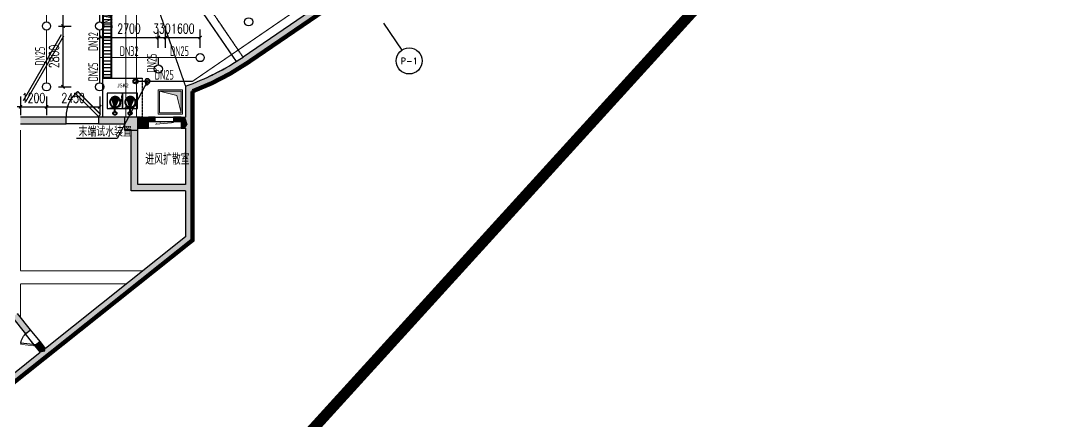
# Model space of a CAD drawing. Extents: x 6824721 to 16538177, y 2478193 to 6665639.
# Drawn here: x 8889114 to 8936351, y 2851728 to 2870207 of the extents above; entities that cross this region are included whole.
import ezdxf
from ezdxf.enums import TextEntityAlignment as Align

# ---------------------------------------------------------------- set-up
doc = ezdxf.new("R2010")
doc.units = 0
doc.header["$LTSCALE"] = 10
doc.linetypes.add('DASH', pattern=[0.35, 0.25, -0.1])
doc.linetypes.add('排水', pattern=[1.1, 1, -0.1])
for name, color, linetype in [('0-wo', 8, 'Continuous'), ('0-绿', 3, 'Continuous'), ('03小品', 2, 'Continuous'), ('AXIS_TEXT', 7, 'Continuous'), ('PUB_HATCH', 8, 'Continuous'), ('R_人防洗消集水坑', 32, 'Continuous'), ('S-梁-虚线', 4, 'DASH'), ('W-DIM_喷淋', 3, 'Continuous'), ('W-EQUIP_喷头', 7, 'Continuous'), ('W-PIPE-喷淋', 6, 'Continuous'), ('W-PIPE-喷淋中', 6, 'Continuous'), ('W-TEXT_喷淋', 7, 'Continuous'), ('W-TWT_DIM', 3, 'Continuous'), ('W-VALVE_喷淋', 7, 'Continuous'), ('W-VALVE_废水', 7, 'Continuous'), ('WALL', 9, 'Continuous'), ('集水坑', 4, 'Continuous')]:
    doc.layers.add(name, color=color, linetype=linetype)
doc.layers.add('GPS-污水', color=2, linetype='排水', lineweight=40)
doc.layers.add('钢梁', color=141, linetype='Continuous', lineweight=18)
doc.styles.add('8B2_02', font='tssdeng.shx', dxfattribs={"width": 0.7, "bigfont": 'TSSDCHN.shx'})
doc.styles.add('_TCH_AXIS', font='COMPLEX', dxfattribs={"bigfont": 'GBCBIG'})
doc.styles.add('_TCH_DIM_T3', font='SIMPLEX', dxfattribs={"width": 0.705882, "bigfont": 'GBCBIG'})
doc.styles.add('_TWT_PIPEDN', font='TSSDENG', dxfattribs={"width": 0.8, "height": 3.5, "bigfont": 'TSSDCHN'})
doc.styles.add('COMPLEX', font='COMPLEX')
doc.styles.get("Standard").update_dxf_attribs({"font": 'TSSDENG.shx', "width": 0.7, "bigfont": 'TSSDCHN.shx'})
doc.styles.add('黑体', font='simhei.ttf', dxfattribs={"width": 0.65})
doc.dimstyles.new('_TWT_ARCH&&150', dxfattribs={"dimtxt": 446.25, "dimasz": 150, "dimexe": 375, "dimexo": 450, "dimgap": 189.375, "dimtad": 1, "dimdec": 0, "dimzin": 0, "dimdsep": 46, "dimtxsty": '_TCH_DIM_T3', "dimblk": 'ARCHTICK', "dimcen": 0.09, "dimclrt": 7, "dimazin": 2, "dimtfac": 1, "dimtdec": 0, "dimtix": 1, "dimtmove": 2, "dimatfit": 3, "dimfxl": 0, "dimtolj": 1, "dimtzin": 0, "dimarcsym": 0})

# ---------------------------------------------------------------- blocks, each defined once
blk = doc.blocks.new('洗消污水集水坑')
at = {"layer": 'R_人防洗消集水坑', "lineweight": 15}
h = blk.add_hatch(color=256, dxfattribs=at)
h.dxf.hatch_style = 1
h.paths.add_polyline_path([(161254, 16997), (162054, 17197), (161054, 17197), (161054, 16197)])
for points in [[(162114, 17257), (160994, 17257), (160994, 16137), (162114, 16137)], [(162054, 17197), (161054, 17197), (161054, 16197), (162054, 16197)]]:
    blk.add_lwpolyline(points, close=True, dxfattribs=at)
blk.add_lwpolyline([(161054, 16197), (161254, 16997), (162054, 17197)], dxfattribs=at)
blk = doc.blocks.new('洗消坑')
at = {"layer": 'R_人防洗消集水坑', "lineweight": 15, "rotation": 270}
blk.add_blockref('洗消污水集水坑', (148053, -208796), dxfattribs=at)
blk = doc.blocks.new('_AXISO')
blk.add_circle((0, 0), 0.5)
at = {"layer": 'AXIS_TEXT', "style": 'COMPLEX', "width": 1.041667}
blk.add_attdef('A', text='', height=0.56, dxfattribs=at).set_placement((-0.25, -0.28), (0.25, -0.28), align=Align.FIT)
blk = doc.blocks.new('_FZH')
blk.add_lwpolyline([(-0.5, -0.5), (0.5, -0.5), (0.5, 0.5), (-0.5, 0.5)], close=True)
at = {"layer": 'PUB_HATCH'}
blk.add_solid([(-0.5, -0.5), (0.5, -0.5), (-0.5, 0.5), (0.5, 0.5)], dxfattribs=at)
blk = doc.blocks.new('$DorLib2D$00000212')
at = {"color": 0}
for p, q in [((-0.5, 0.0417), (-0.067, 0.2917)), ((0.5, 0.0417), (0.067, 0.2917))]:
    blk.add_line(p, q, dxfattribs=at)
at = {"color": 0, "const_width": 0.00833}
for points in [[(-0.5083, 0.0561), (-0.0753, 0.3061)], [(0.5083, 0.0561), (0.0753, 0.3061)]]:
    blk.add_lwpolyline(points, dxfattribs=at)
blk = doc.blocks.new('$DorLib2D$00000085')
for p, q in [((-0.207, 0.832), (-0.148, 0.891)), ((0.5, 0.125), (-0.207, 0.832)), ((0.5, 0.125), (0.559, 0.184))]:
    blk.add_line(p, q)
at = {"const_width": 0.0417}
blk.add_lwpolyline([(0.559, 0.184), (-0.148, 0.891)], dxfattribs=at)
blk.add_arc((0.5, 0.125), 1, 135, 180)
blk = doc.blocks.new('$DorLib2D$00000251')
at = {"color": 0}
for points, const_width in [([(-0.505, 0.178), (0.492, 0.265)], 0.0375), ([(-0.5, 0.125), (-0.289, 0.145)], 0.00625), ([(-0.209, 0.15), (-0.002, 0.169)], 0.00625), ([(0.055, 0.174), (0.246, 0.191)], 0.00625), ([(0.292, 0.194), (0.496, 0.212)], 0.00625)]:
    blk.add_lwpolyline(points, dxfattribs=dict(at, const_width=const_width))
blk = doc.blocks.new('$SB01_1')
h = blk.add_hatch(color=256)
h.dxf.hatch_style = 1
h.paths.add_polyline_path([(-0.381, -0.323), (0.5, 0), (-0.381, 0.323)])
h.paths.add_polyline_path([(0, 0), (0.002, 0), (0.002, 0.001), (0, 0.001)], flags=24)
h.paths.add_polyline_path([(0, -0.002), (0.003, -0.002), (0.003, -0.001), (0, -0.001)], flags=24)
h.paths.add_polyline_path([(0, -0.003), (0.003, -0.003), (0.003, -0.002), (0, -0.002)], flags=24)
for p, q in [((0.5, 0), (-0.381, 0.323)), ((-0.381, 0.323), (-0.381, -0.323)), ((0.5, 0), (-0.381, -0.323))]:
    blk.add_line(p, q)
blk.add_circle((0, 0), 0.5)
at = {"flags": 1}
for tag, p in [('UNIT', (0, 0)), ('SPEC', (0, -0.002)), ('WHAT', (0, -0.003))]:
    blk.add_attdef(tag, p, '', height=0.001, dxfattribs=at)
blk = doc.blocks.new('42pk')
at = {"layer": '03小品'}
h = blk.add_hatch(dxfattribs=at)
h.set_pattern_fill('ANSI31', color=8, scale=100, angle=495, style=0)
h.set_pattern_definition([(180, (-172304.53, 3860381), (-2e-12, -158.75), [])])
h.paths.add_polyline_path([(594811, 773895), (594471, 773895), (594471, 767355), (594811, 767355)])
at = {"layer": '03小品', "color": 8}
blk.add_lwpolyline([(594841, 773780), (594841, 767325), (594441, 767325), (594442, 773925), (594842, 773925), (594841, 773780)], dxfattribs=at)
blk.add_lwpolyline([(594811, 773780), (594811, 767355), (594471, 767355), (594471, 773895), (594811, 773895)], close=True, dxfattribs=at)
at = {"layer": 'GPS-污水', "color": 8, "linetype": '排水'}
for p, q in [((594991, 765780), (594991, 765981)), ((595691, 765780), (595691, 765981))]:
    blk.add_line(p, q, dxfattribs=at)
for centre in [(594991, 765705), (595691, 765705)]:
    blk.add_circle(centre, 75, dxfattribs=at)
at = {"layer": '集水坑', "color": 8, "linetype": 'DASH', "ltscale": 0.5}
blk.add_lwpolyline([(594441, 767325), (596241, 767325), (596241, 765525), (594441, 765525)], close=True, dxfattribs=at)
at = {"layer": '集水坑', "color": 8, "linetype": 'Continuous', "ltscale": 0.5}
for points in [[(595341, 766625), (594641, 766625), (594641, 765925), (595341, 765925)], [(596041, 766625), (595341, 766625), (595341, 765925), (596041, 765925)]]:
    blk.add_lwpolyline(points, close=True, dxfattribs=at)
at = {"layer": '集水坑', "color": 8, "linetype": 'DASH', "ltscale": 0.5}
for points in [[(594641, 765919), (595237, 766023), (595341, 766619)], [(595341, 765925), (595937, 766029), (596041, 766625)]]:
    blk.add_lwpolyline(points, dxfattribs=at)
at = {"layer": 'GPS-污水', "color": 8, "linetype": '排水', "xscale": -480.0000000000002, "yscale": 480.0000000000002, "zscale": 480.0000000000002, "rotation": 86.25353747292927}
for p in [(595005, 766221, 0), (595705, 766221, 0)]:
    blk.add_blockref('$SB01_1', p, dxfattribs=at)
at = {"layer": '0-绿', "color": 8, "linetype": 'DASH', "style": '黑体'}
blk.add_text('JSK2', height=179.2, dxfattribs=at).set_placement((595071, 766896, 0))
blk = doc.blocks.new('jkytk')
at = {"layer": 'WALL', "color": 1, "const_width": 200}
blk.add_lwpolyline([(8591664, 2874377), (8591664, 2868734), (8581726, 2860820)], dxfattribs=at)
blk.add_lwpolyline([(8583164, 2882720), (8587793, 2882720, 0.208661), (8590564, 2883869), (8605609, 2894123), (8610001, 2887678), (8594189, 2876901, -0.060464), (8591664, 2875594), (8591664, 2874377)], format="xyb", dxfattribs=at)
blk = doc.blocks.new('LIANGMOBAN')
at = {"layer": 'S-梁-虚线', "color": 8, "lineweight": 18}
for p, q in [((2024491, 160278), (2024491, 151778)), ((2024991, 151778), (2024991, 160426)), ((2023241, 151778), (2021741, 151778)), ((2025841, 151778), (2026691, 151778)), ((2019647, 144703), (2019642, 151178)), ((2021741, 151478), (2023241, 151478)), ((2025841, 151578), (2026691, 151578)), ((2025286, 144703), (2019647, 144703)), ((2019649, 142555), (2019648, 144103)), ((2019648, 144103), (2024532, 144103)), ((2019870, 141797), (2020306, 141249)), ((2020105, 141984), (2020541, 141436))]:
    blk.add_line(p, q, dxfattribs=at)
blk = doc.blocks.new('_ArchTick')
at = {"color": 0, "linetype": 'ByBlock', "const_width": 0.4}
blk.add_lwpolyline([(-0.5, -0.5), (0.5, 0.5)], dxfattribs=at)
blk = doc.blocks.new('*D495')
at = {"layer": 'Defpoints', "color": 0, "transparency": 16777216}
for p in [(8897395, 2869422), (8895795, 2868498), (8897395, 2868498)]:
    blk.add_point(p, dxfattribs=at)
at = {"layer": 'W-TWT_DIM', "color": 0, "lineweight": -2, "transparency": 16777216}
for p, q in [((8895795, 2868948), (8895795, 2869797)), ((8897395, 2868948), (8897395, 2869797)), ((8895795, 2869422), (8897395, 2869422))]:
    blk.add_line(p, q, dxfattribs=at)
at = {"layer": 'W-TWT_DIM', "color": 0, "lineweight": -2, "transparency": 16777216, "xscale": 150, "yscale": 150, "zscale": 150, "rotation": 180}
blk.add_blockref('_ArchTick', (8895795, 2869422), dxfattribs=at)
at = {"layer": 'W-TWT_DIM', "color": 0, "lineweight": -2, "transparency": 16777216, "xscale": 150, "yscale": 150, "zscale": 150}
blk.add_blockref('_ArchTick', (8897395, 2869422), dxfattribs=at)
at = {"layer": 'W-TWT_DIM', "color": 7, "transparency": 16777216, "insert": (8896595, 2869834), "char_height": 446.2, "attachment_point": 5, "style": '_TCH_DIM_T3'}
blk.add_mtext('\\A1;1600', dxfattribs=at)
blk = doc.blocks.new('*D496')
at = {"layer": 'Defpoints', "color": 0, "transparency": 16777216}
for p in [(8895795, 2869422), (8895464, 2868498), (8895795, 2868498)]:
    blk.add_point(p, dxfattribs=at)
at = {"layer": 'W-TWT_DIM', "color": 0, "lineweight": -2, "transparency": 16777216}
for p, q in [((8895464, 2868948), (8895464, 2869797)), ((8895795, 2868948), (8895795, 2869797)), ((8895464, 2869422), (8895314, 2869422)), ((8895464, 2869422), (8895795, 2869422)), ((8895795, 2869422), (8895945, 2869422))]:
    blk.add_line(p, q, dxfattribs=at)
at = {"layer": 'W-TWT_DIM', "color": 0, "lineweight": -2, "transparency": 16777216, "xscale": 150, "yscale": 150, "zscale": 150}
blk.add_blockref('_ArchTick', (8895464, 2869422), dxfattribs=at)
at = {"layer": 'W-TWT_DIM', "color": 0, "lineweight": -2, "transparency": 16777216, "xscale": 150, "yscale": 150, "zscale": 150, "rotation": 180}
blk.add_blockref('_ArchTick', (8895795, 2869422), dxfattribs=at)
at = {"layer": 'W-TWT_DIM', "color": 7, "transparency": 16777216, "insert": (8895629, 2869834), "char_height": 446.2, "attachment_point": 5, "style": '_TCH_DIM_T3'}
blk.add_mtext('\\A1;330', dxfattribs=at)
blk = doc.blocks.new('*D497')
at = {"layer": 'Defpoints', "color": 0, "transparency": 16777216}
for p in [(8895464, 2869422), (8892764, 2868498), (8895464, 2868498)]:
    blk.add_point(p, dxfattribs=at)
at = {"layer": 'W-TWT_DIM', "color": 0, "lineweight": -2, "transparency": 16777216}
for p, q in [((8892764, 2868948), (8892764, 2869797)), ((8895464, 2868948), (8895464, 2869797)), ((8892764, 2869422), (8895464, 2869422))]:
    blk.add_line(p, q, dxfattribs=at)
at = {"layer": 'W-TWT_DIM', "color": 0, "lineweight": -2, "transparency": 16777216, "xscale": 150, "yscale": 150, "zscale": 150, "rotation": 180}
blk.add_blockref('_ArchTick', (8892764, 2869422), dxfattribs=at)
at = {"layer": 'W-TWT_DIM', "color": 0, "lineweight": -2, "transparency": 16777216, "xscale": 150, "yscale": 150, "zscale": 150}
blk.add_blockref('_ArchTick', (8895464, 2869422), dxfattribs=at)
at = {"layer": 'W-TWT_DIM', "color": 7, "transparency": 16777216, "insert": (8894114, 2869834), "char_height": 446.2, "attachment_point": 5, "style": '_TCH_DIM_T3'}
blk.add_mtext('\\A1;2700', dxfattribs=at)
blk = doc.blocks.new('*D713')
at = {"layer": 'Defpoints', "color": 0, "transparency": 16777216}
for p in [(8889114, 2867151), (8890314, 2867151), (8890314, 2866226)]:
    blk.add_point(p, dxfattribs=at)
at = {"layer": 'W-TWT_DIM', "color": 0, "lineweight": -2, "transparency": 16777216}
for p, q in [((8889114, 2866701), (8889114, 2865851)), ((8890314, 2866701), (8890314, 2865851)), ((8889114, 2866226), (8888964, 2866226)), ((8889114, 2866226), (8890314, 2866226)), ((8890314, 2866226), (8890464, 2866226))]:
    blk.add_line(p, q, dxfattribs=at)
at = {"layer": 'W-TWT_DIM', "color": 0, "lineweight": -2, "transparency": 16777216, "xscale": 150, "yscale": 150, "zscale": 150}
blk.add_blockref('_ArchTick', (8889114, 2866226), dxfattribs=at)
at = {"layer": 'W-TWT_DIM', "color": 0, "lineweight": -2, "transparency": 16777216, "xscale": 150, "yscale": 150, "zscale": 150, "rotation": 180}
blk.add_blockref('_ArchTick', (8890314, 2866226), dxfattribs=at)
at = {"layer": 'W-TWT_DIM', "color": 7, "transparency": 16777216, "insert": (8889714, 2866639), "char_height": 446.2, "attachment_point": 5, "style": '_TCH_DIM_T3'}
blk.add_mtext('\\A1;1200', dxfattribs=at)
blk = doc.blocks.new('*D714')
at = {"layer": 'Defpoints', "color": 0, "transparency": 16777216}
for p in [(8890314, 2867151), (8892764, 2867151), (8892764, 2866226)]:
    blk.add_point(p, dxfattribs=at)
at = {"layer": 'W-TWT_DIM', "color": 0, "lineweight": -2, "transparency": 16777216}
for p, q in [((8890314, 2866701), (8890314, 2865851)), ((8892764, 2866701), (8892764, 2865851)), ((8890314, 2866226), (8892764, 2866226))]:
    blk.add_line(p, q, dxfattribs=at)
at = {"layer": 'W-TWT_DIM', "color": 0, "lineweight": -2, "transparency": 16777216, "xscale": 150, "yscale": 150, "zscale": 150, "rotation": 180}
blk.add_blockref('_ArchTick', (8890314, 2866226), dxfattribs=at)
at = {"layer": 'W-TWT_DIM', "color": 0, "lineweight": -2, "transparency": 16777216, "xscale": 150, "yscale": 150, "zscale": 150}
blk.add_blockref('_ArchTick', (8892764, 2866226), dxfattribs=at)
at = {"layer": 'W-TWT_DIM', "color": 7, "transparency": 16777216, "insert": (8891539, 2866639), "char_height": 446.2, "attachment_point": 5, "style": '_TCH_DIM_T3'}
blk.add_mtext('\\A1;2450', dxfattribs=at)
blk = doc.blocks.new('*D715')
at = {"layer": 'Defpoints', "color": 0, "transparency": 16777216}
for p in [(8890411, 2869951), (8891074, 2869951), (8890411, 2867151)]:
    blk.add_point(p, dxfattribs=at)
at = {"layer": 'W-TWT_DIM', "color": 0, "lineweight": -2, "transparency": 16777216}
for p, q in [((8890861, 2869951), (8891449, 2869951)), ((8891074, 2867151), (8891074, 2869951)), ((8890861, 2867151), (8891449, 2867151))]:
    blk.add_line(p, q, dxfattribs=at)
at = {"layer": 'W-TWT_DIM', "color": 0, "lineweight": -2, "transparency": 16777216, "xscale": 150, "yscale": 150, "zscale": 150}
for p, rotation in [((8891074, 2869951), 90), ((8891074, 2867151), 270)]:
    blk.add_blockref('_ArchTick', p, dxfattribs=dict(at, rotation=rotation))
at = {"layer": 'W-TWT_DIM', "color": 7, "transparency": 16777216, "insert": (8890662, 2868551), "char_height": 446.2, "attachment_point": 5, "rotation": 90, "style": '_TCH_DIM_T3'}
blk.add_mtext('\\A1;2800', dxfattribs=at)
blk = doc.blocks.new('*D716')
at = {"layer": 'Defpoints', "color": 0, "transparency": 16777216}
for p in [(8890411, 2872751), (8891074, 2872751), (8890411, 2869951)]:
    blk.add_point(p, dxfattribs=at)
at = {"layer": 'W-TWT_DIM', "color": 0, "lineweight": -2, "transparency": 16777216}
for p, q in [((8890861, 2872751), (8891449, 2872751)), ((8891074, 2869951), (8891074, 2872751)), ((8890861, 2869951), (8891449, 2869951))]:
    blk.add_line(p, q, dxfattribs=at)
at = {"layer": 'W-TWT_DIM', "color": 0, "lineweight": -2, "transparency": 16777216, "xscale": 150, "yscale": 150, "zscale": 150}
for p, rotation in [((8891074, 2872751), 90), ((8891074, 2869951), 270)]:
    blk.add_blockref('_ArchTick', p, dxfattribs=dict(at, rotation=rotation))
at = {"layer": 'W-TWT_DIM', "color": 7, "transparency": 16777216, "insert": (8890662, 2871351), "char_height": 446.2, "attachment_point": 5, "rotation": 90, "style": '_TCH_DIM_T3'}
blk.add_mtext('\\A1;2800', dxfattribs=at)
blk = doc.blocks.new('$TwtSys$00000125')
blk.add_circle((0, 0, 0), 1)
blk = doc.blocks.new('$VALVE$00000524')
for p in [(75, 111), (0, 80)]:
    blk.add_line(p, (0, 111))
blk.add_lwpolyline([(-80, 0, 1), (80, 0, 1), (-80, 0, 0.376185)], format="xyb")
blk.add_circle((0, 0), 48)
for p in [(-80, 0), (80, 0)]:
    blk.add_point(p)

msp = doc.modelspace()

# ---------------------------------------------------------------- hatches: boundary and pattern name
at = {"layer": '0-wo'}
for points in [[(8904436.4, 2871613.5), (8904267.4, 2871861.3), (8899370.6, 2868523.8), (8899539.6, 2868275.9)], [(8896714.1, 2867179.6), (8897014.1, 2866969.2, 0.0604636), (8899539.6, 2868275.9), (8899370.6, 2868523.8, -0.0649961)], [(8897014.1, 2866969.2), (8896714.1, 2867179.6), (8896714.1, 2865751.5), (8896814.1, 2865418.1), (8897014.1, 2865251.5)], [(8889114.1, 2865751.5), (8889114.1, 2865451.5), (8891214.1, 2865451.5), (8891214.1, 2865751.5)], [(8893914.1, 2865451.5), (8893914.1, 2865751.5), (8892714.1, 2865751.5), (8892714.1, 2865451.5)], [(8894514.1, 2865751.5), (8894514.1, 2865251.5), (8895014.2, 2865251.5), (8895014.2, 2865751.5)], [(8895014.2, 2865551.5), (8895314.2, 2865551.5), (8895314.2, 2865751.5), (8895014.2, 2865751.5)], [(8896514.2, 2865751.5), (8896164.2, 2865751.5), (8896164.2, 2865551.5), (8896514.2, 2865551.5)], [(8896514.2, 2865751.5), (8896514.2, 2865251.5), (8896714.1, 2865251.5), (8896814.1, 2865418.1), (8896714.1, 2865751.5)], [(8896814.1, 2865418.1), (8896714.1, 2865251.5), (8896714.1, 2862651.5), (8896814.1, 2862451.5), (8897014.1, 2862351.5), (8897014.1, 2865251.5)], [(8894514.1, 2865151.5), (8894214.1, 2865151.5), (8894214.1, 2862351.5), (8894514.1, 2862651.5)], [(8896814.1, 2862451.5), (8896714.1, 2862651.5), (8894514.1, 2862651.5), (8894214.1, 2862351.5), (8896714.1, 2862351.5)], [(8896814.1, 2862451.5), (8896714.1, 2862351.5), (8896714.1, 2860233.9), (8897014.1, 2860089.3), (8897014.1, 2862351.5)], [(8897014.1, 2860089.3), (8896714.1, 2860233.9), (8890262.5, 2855096.1), (8890246.6, 2854955.6), (8890449.4, 2854861.4)], [(8888975.9, 2856711.8), (8888741.2, 2856524.9), (8889342.6, 2855769.7), (8889577.3, 2855956.6)], [(8890262.5, 2855096.1), (8890013.3, 2855409), (8889778.7, 2855222.1), (8890027.8, 2854909.2), (8890246.6, 2854955.6)], [(8890246.6, 2854955.6), (8890027.8, 2854909.2), (8887133.5, 2852604.3), (8887117.6, 2852463.8), (8887320.4, 2852369.6), (8890449.4, 2854861.4)]]:
    msp.add_hatch(color=8, dxfattribs=at).paths.add_polyline_path(points)
at = {"layer": 'W-PIPE-喷淋'}
msp.add_hatch(color=256, dxfattribs=at).paths.add_polyline_path([(8897044.3, 2867406.3), (8897044.3, 2867380.1), (8897052.5, 2867380.1)])
at = {"layer": 'W-PIPE-喷淋中'}
msp.add_hatch(color=256, dxfattribs=at).paths.add_polyline_path([(8897044.3, 2867406.3), (8897059.2, 2867384.7), (8897052.5, 2867380.1)])

# ---------------------------------------------------------------- linework, layer by layer
at = {"layer": '0-wo'}
msp.add_line((8899061.6, 2868313.2), (8894837.7, 2874510.5), dxfattribs=at)
at = {"layer": '0-wo', "color": 8}
for p, q in [((8904267.4, 2871861.3), (8899370.6, 2868523.8)), ((8904436.4, 2871613.5), (8899539.6, 2868275.9)), ((8905844.7, 2870079.9), (8906689.5, 2868840.4)), ((8896714.1, 2867179.6), (8896714.1, 2865751.5)), ((8897014.1, 2866969.2), (8897014.1, 2865251.5)), ((8891214.1, 2865751.5), (8889114.1, 2865751.5)), ((8889114.1, 2865451.5), (8891214.1, 2865451.5)), ((8891214.1, 2865451.5), (8891214.1, 2865751.5)), ((8892714.1, 2865751.5), (8891214.1, 2865751.5)), ((8892714.1, 2865451.5), (8891214.1, 2865451.5)), ((8893914.1, 2865751.5), (8892714.1, 2865751.5)), ((8892714.1, 2865751.5), (8892714.1, 2865451.5)), ((8892714.1, 2865451.5), (8893914.1, 2865451.5)), ((8894514.1, 2865751.5), (8895014.2, 2865751.5)), ((8895314.2, 2865751.5), (8895014.2, 2865751.5)), ((8895014.2, 2865551.5), (8895314.2, 2865551.5)), ((8895014.2, 2865251.5), (8895014.2, 2865551.5)), ((8895314.2, 2865551.5), (8895314.2, 2865751.5)), ((8895314.2, 2865751.5), (8896164.2, 2865751.5)), ((8895314.2, 2865551.5), (8896164.2, 2865551.5)), ((8896514.2, 2865751.5), (8896164.2, 2865751.5)), ((8896164.2, 2865751.5), (8896164.2, 2865551.5)), ((8896164.2, 2865551.5), (8896514.2, 2865551.5)), ((8896514.2, 2865751.5), (8896714.1, 2865751.5)), ((8896514.2, 2865551.5), (8896514.2, 2865251.5)), ((8894214.1, 2862351.5), (8894214.1, 2865151.5)), ((8894514.1, 2865251.5), (8895014.2, 2865251.5)), ((8894514.1, 2862651.5), (8894514.1, 2865151.5)), ((8896514.2, 2865251.5), (8896714.1, 2865251.5)), ((8896714.1, 2865251.5), (8896714.1, 2862651.5)), ((8897014.1, 2865251.5), (8897014.1, 2862351.5)), ((8896714.1, 2862651.5), (8894514.1, 2862651.5)), ((8896714.1, 2862351.5), (8894214.1, 2862351.5)), ((8896714.1, 2862351.5), (8896714.1, 2860233.9)), ((8897014.1, 2862351.5), (8897014.1, 2860089.3)), ((8896714.1, 2860233.9), (8890262.5, 2855096.1)), ((8897014.1, 2860089.3), (8890449.4, 2854861.4)), ((8888741.2, 2856524.9), (8889342.6, 2855769.7)), ((8889577.3, 2855956.6), (8888975.9, 2856711.8)), ((8889342.6, 2855769.7), (8889577.3, 2855956.6)), ((8890013.3, 2855409), (8889577.3, 2855956.6)), ((8889778.7, 2855222.1), (8889342.6, 2855769.7)), ((8890013.3, 2855409), (8889778.7, 2855222.1)), ((8889778.7, 2855222.1), (8890027.8, 2854909.2)), ((8890262.5, 2855096.1), (8890013.3, 2855409)), ((8890027.8, 2854909.2), (8887133.5, 2852604.3)), ((8890449.4, 2854861.4), (8887320.4, 2852369.6))]:
    msp.add_line(p, q, dxfattribs=at)
at = {"layer": '0-wo', "color": 8, "const_width": 500, "flags": 128}
msp.add_lwpolyline([(8691080.4, 2969119.7), (8705176, 2967745.3), (8719304.3, 2966762.9), (8733454.4, 2966173.1), (8747615.4, 2965976.5), (8823194.8, 2965976.5), (8898774.1, 2965976.5), (8906244.1, 2965790.4), (8913695.6, 2965232.5), (8921110, 2964304.2), (8928469, 2963007.8), (8935754.4, 2961346.6), (8942947.9, 2959324.6), (8950031.8, 2956946.9), (8956988.6, 2954219.3), (8963800.8, 2951148.7), (8970451.7, 2947742.7), (8976924.7, 2944009.6), (8983203.8, 2939958.9), (8911619.7, 2861304.6), (8840035.6, 2782650.4), (8768451.5, 2703996.1), (8691080.4, 2726323), (8691080.4, 2847721.3)], close=True, dxfattribs=at)
at = {"layer": '0-wo', "color": 8, "linetype": 'DASH'}
for points in [[(8899370.6, 2868523.8), (8892893.8, 2878026.5)], [(8892893.8, 2878026.5), (8896714.1, 2867183.3)]]:
    msp.add_lwpolyline(points, dxfattribs=at)
at = {"layer": '0-wo', "color": 8}
msp.add_lwpolyline([(8896514.1, 2865251.5), (8895014.1, 2865251.5)], dxfattribs=at)
for radius, start, end in [(11500, 289.40231, 304.27739), (11800, 290.43699, 304.27739), (11500, 294.17756, 299.13248)]:
    msp.add_arc((8892893.8, 2878026.5), radius, start, end, dxfattribs=at)
at = {"layer": 'W-DIM_喷淋'}
for p, q in [((8894964.5, 2867406.3), (8893571.8, 2864767)), ((8893571.8, 2864767), (8891699.7, 2864767))]:
    msp.add_line(p, q, dxfattribs=at)
at = {"layer": 'W-PIPE-喷淋', "ltscale": 1.5, "const_width": 52.5}
for points in [[(8894844.5, 2867406.3), (8894413.1, 2867406.3)], [(8897044.3, 2867406.3), (8895084.5, 2867406.3)]]:
    msp.add_lwpolyline(points, dxfattribs=at)
at = {"layer": 'W-PIPE-喷淋中', "ltscale": 1.5, "const_width": 52.5}
for points in [[(8912946.8, 2878303.9), (8897044.3, 2867406.3)], [(8890314.1, 2871540.5), (8890314.1, 2870139)], [(8892764.1, 2870139), (8892764.1, 2870549.7)], [(8890314.1, 2869764), (8890314.1, 2867339)], [(8892764.1, 2868498), (8892764.1, 2869764)], [(8892764.1, 2867339), (8892764.1, 2868498)], [(8895464.3, 2868498), (8892764.1, 2868498)], [(8897207.2, 2868498), (8895464.3, 2868498)], [(8895464.3, 2868158.6), (8895464.3, 2868498)]]:
    msp.add_lwpolyline(points, dxfattribs=at)
at = {"layer": 'W-VALVE_废水'}
for radius in [112.5, 75]:
    msp.add_circle((8894413.1, 2867406.3), radius, dxfattribs=at)

# ---------------------------------------------------------------- block references
msp.add_blockref('jkytk', (305383.7, -8645.8))
at = {"layer": '0-wo'}
msp.add_blockref('42pk', (8298472.7, 2100226.9), dxfattribs=at)
at = {"layer": '0-wo', "color": 8}
msp.add_blockref('洗消坑', (8731264.1, 3236801.5), dxfattribs=at)
for name, p, xscale, yscale, zscale, rotation in [('$DorLib2D$00000212', (8888964.1, 2870026.5), -7000, 7000, 300, 270), ('$DorLib2D$00000085', (8891964.1, 2865601.5), -1500, -1500, 300, 180), ('_FZH', (8894214.1, 2865451.5), 600, 600, 600, 90), ('$DorLib2D$00000251', (8895739.2, 2865651.5), -850, -850, 200, 6.825739973237433e-09)]:
    msp.add_blockref(name, p, dxfattribs=dict(at, xscale=xscale, yscale=yscale, zscale=zscale, rotation=rotation))
ref = msp.add_blockref('_AXISO', (8907027.4, 2868344.6), dxfattribs=dict(at, xscale=1200, yscale=1200, zscale=1200))
ref.add_attrib('A', 'P-1', dxfattribs={"layer": 'AXIS_TEXT', "height": 290.39, "style": '_TCH_AXIS'}).set_placement((8906633.3, 2868199.4), (8907421.5, 2868199.4), align=Align.FIT)
at = {"layer": '0-wo', "color": 8, "lineweight": 15, "xscale": -700, "yscale": 700, "zscale": 300, "rotation": 128.5325870243776}
msp.add_blockref('$DorLib2D$00000085', (8889678, 2855589.4), dxfattribs=at)
at = {"layer": 'W-EQUIP_喷头', "xscale": 187.5, "yscale": 187.5, "zscale": 187.5}
for p in [(8890314.1, 2869951.5), (8892764.1, 2869951.5), (8890314.1, 2867151.5), (8892764.1, 2867151.5)]:
    msp.add_blockref('$TwtSys$00000125', p, dxfattribs=at)
at = {"layer": 'W-EQUIP_喷头', "xscale": 187.5, "yscale": 187.5, "zscale": 187.5, "rotation": 304.2521716686462}
for p in [(8899628, 2870146.7), (8897394.7, 2868498), (8895464.3, 2867971.1)]:
    msp.add_blockref('$TwtSys$00000125', p, dxfattribs=at)
at = {"layer": 'W-VALVE_喷淋', "xscale": 1.5, "yscale": 1.5, "zscale": 1.5, "rotation": 180}
msp.add_blockref('$VALVE$00000524', (8894964.5, 2867406.3), dxfattribs=at)
at = {"layer": '钢梁', "color": 6}
msp.add_blockref('LIANGMOBAN', (6869472.7, 2713973), dxfattribs=at)

# ---------------------------------------------------------------- texts
at = {"layer": '0-wo', "color": 6, "style": '8B2_02', "width": 0.6}
msp.add_text('进风扩散室', height=525, dxfattribs=at).set_placement((8894861.1, 2863559))
at = {"layer": 'W-DIM_喷淋', "color": 7, "style": '8B2_02', "width": 0.7}
msp.add_text('末端试水装置', height=450, dxfattribs=at).set_placement((8891789.7, 2864857))
at = {"layer": 'W-TEXT_喷淋', "style": '_TWT_PIPEDN', "width": 0.64}
for s, p in [('DN40', (8893359.9, 2869824.1)), ('DN32', (8892689.1, 2868798.3)), ('DN25', (8890239.1, 2868125)), ('DN25', (8892689.1, 2867398.3)), ('DN25', (8895389.3, 2867808.1))]:
    msp.add_text(s, height=450, rotation=90, dxfattribs=at).set_placement(p)
for s, p in [('DN32', (8893687.7, 2868573)), ('DN25', (8896003, 2868573)), ('DN25', (8895302.2, 2867481.3))]:
    msp.add_text(s, height=450, dxfattribs=at).set_placement(p)

# ---------------------------------------------------------------- dimensions: what is measured, and where the dimension line sits
at = {"layer": 'W-TWT_DIM'}
for p1, p2, distance, picture, middle in [((8890411.3, 2869951.5), (8890411.3, 2872751.5), -663.1, '*D716', (8890661.8, 2871351.5)), ((8892764.1, 2868498), (8895464.3, 2868498), 923.8, '*D497', (8894114.2, 2869834.3)), ((8895464.3, 2868498), (8895794.7, 2868498), 923.8, '*D496', (8895629.5, 2869834.3)), ((8895794.7, 2868498), (8897394.7, 2868498), 923.8, '*D495', (8896594.7, 2869834.3)), ((8890411.3, 2867151.5), (8890411.3, 2869951.5), -663.1, '*D715', (8890661.8, 2868551.5)), ((8889114.1, 2867151.5), (8890314.1, 2867151.5), -925, '*D713', (8889714.1, 2866639)), ((8890314.1, 2867151.5), (8892764.1, 2867151.5), -925, '*D714', (8891539.1, 2866639))]:
    dim = msp.add_aligned_dim(p1=p1, p2=p2, distance=distance, dimstyle='_TWT_ARCH&&150', dxfattribs=at)
    dim.commit()
    dim.dimension.update_dxf_attribs({"geometry": picture, "text_midpoint": middle})

doc.saveas('drawing.dxf')
